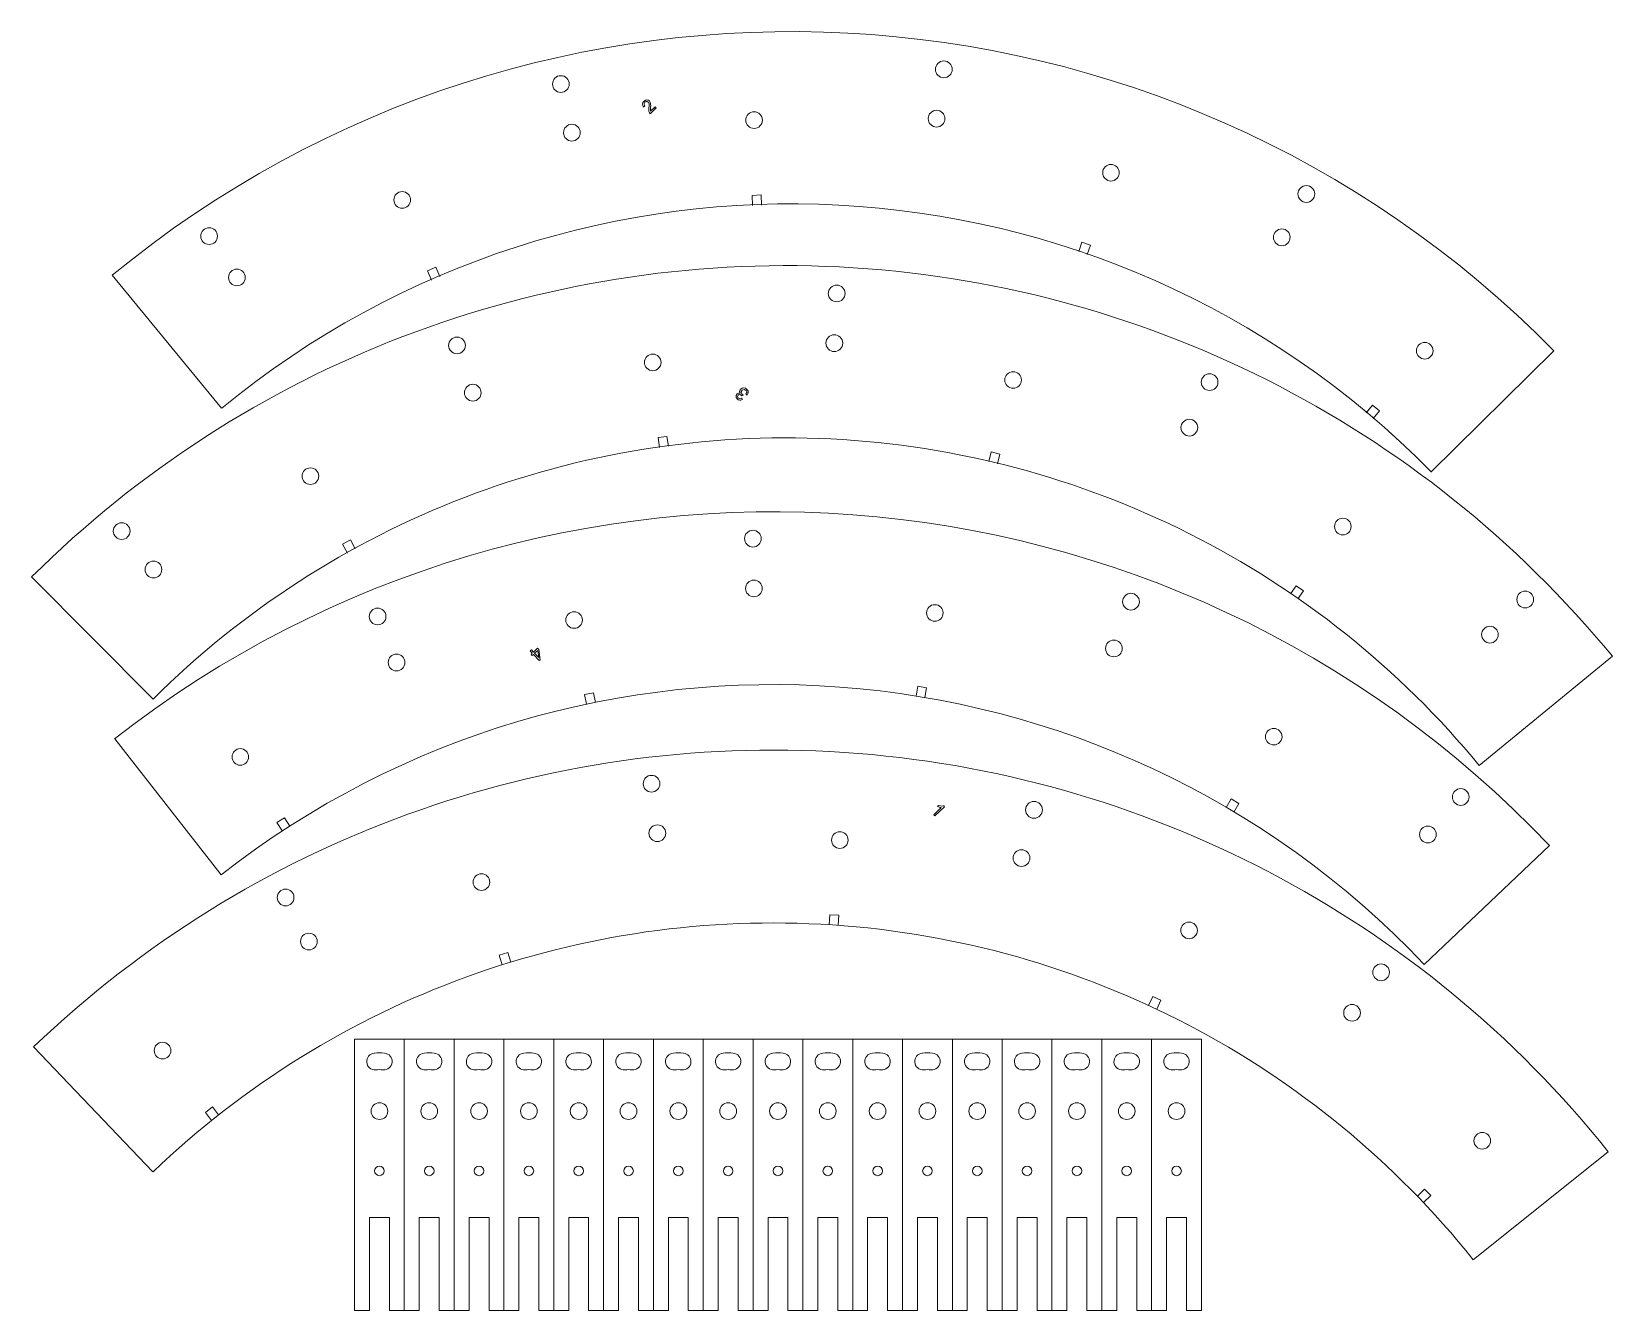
# Model space of a CAD drawing. Header units: inches. Extents: x 0.1 to 23.9, y 0.6 to 19.9.
import ezdxf

# ---------------------------------------------------------------- set-up
doc = ezdxf.new("R2010")
doc.units = ezdxf.units.IN
doc.header["$MEASUREMENT"] = 0
doc.layers.add('cut', color=6, linetype='Continuous', lineweight=0)
doc.layers.add('etch', color=1, linetype='Continuous', lineweight=0)

msp = doc.modelspace()

# ---------------------------------------------------------------- linework, layer by layer
at = {"layer": 'cut'}
for p, q in [((11.088, 17.415), (10.953, 17.409)), ((10.953, 17.409), (10.959, 17.259)), ((11.088, 17.415), (11.093, 17.264)), ((15.919, 16.704), (15.87, 16.562)), ((16.046, 16.66), (15.919, 16.704)), ((16.046, 16.66), (15.997, 16.518)), ((1.321, 16.207), (2.968, 14.205)), ((6.192, 16.327), (6.068, 16.273)), ((6.068, 16.273), (6.127, 16.135)), ((6.192, 16.327), (6.251, 16.189)), ((21.17, 13.245), (23.023, 15.069)), ((20.295, 14.253), (20.198, 14.138)), ((20.398, 14.166), (20.295, 14.253)), ((20.398, 14.166), (20.301, 14.051)), ((9.672, 13.782), (9.539, 13.764)), ((9.539, 13.764), (9.559, 13.615)), ((9.672, 13.782), (9.693, 13.633)), ((14.55, 13.547), (14.515, 13.401)), ((14.681, 13.515), (14.55, 13.547)), ((14.681, 13.515), (14.646, 13.369)), ((4.906, 12.222), (4.787, 12.157)), ((4.787, 12.157), (4.86, 12.025)), ((4.906, 12.222), (4.978, 12.09)), ((1.936, 9.827), (0.107, 11.665)), ((19.144, 11.534), (19.059, 11.41)), ((19.255, 11.457), (19.144, 11.534)), ((19.255, 11.457), (19.17, 11.334)), ((23.904, 10.471), (21.901, 8.825)), ((13.446, 10.02), (13.421, 9.872)), ((13.579, 9.997), (13.446, 10.02)), ((13.579, 9.997), (13.554, 9.849)), ((8.564, 9.922), (8.432, 9.895)), ((8.432, 9.895), (8.462, 9.748)), ((8.564, 9.922), (8.594, 9.775)), ((1.358, 9.23), (2.959, 7.181)), ((18.167, 8.325), (18.09, 8.196)), ((18.283, 8.256), (18.167, 8.325)), ((18.283, 8.256), (18.206, 8.127)), ((3.915, 8.04), (3.801, 7.967)), ((3.801, 7.967), (3.883, 7.84)), ((3.915, 8.04), (3.996, 7.914)), ((22.957, 7.623), (21.07, 5.834)), ((12.124, 6.581), (12.113, 6.431)), ((12.258, 6.572), (12.124, 6.581)), ((12.258, 6.572), (12.248, 6.422)), ((7.274, 6.011), (7.145, 5.971)), ((7.145, 5.971), (7.19, 5.827)), ((7.274, 6.011), (7.319, 5.867)), ((16.986, 5.352), (16.923, 5.216)), ((17.109, 5.295), (16.986, 5.352)), ((17.109, 5.295), (17.045, 5.159)), ((1.933, 2.713), (0.136, 4.591)), ((5.718, 4.71), (4.968, 4.71)), ((4.968, 0.625), (4.968, 4.71)), ((6.468, 4.71), (5.718, 4.71)), ((5.718, 0.625), (5.718, 4.71)), ((7.218, 4.71), (6.468, 4.71)), ((6.468, 0.625), (6.468, 4.71)), ((7.968, 4.71), (7.218, 4.71)), ((7.218, 0.625), (7.218, 4.71)), ((8.718, 4.71), (7.968, 4.71)), ((7.968, 0.625), (7.968, 4.71)), ((9.468, 4.71), (8.718, 4.71)), ((8.718, 0.625), (8.718, 4.71)), ((10.218, 4.71), (9.468, 4.71)), ((9.468, 0.625), (9.468, 4.71)), ((10.968, 4.71), (10.218, 4.71)), ((10.218, 0.625), (10.218, 4.71)), ((11.718, 4.71), (10.968, 4.71)), ((10.968, 0.625), (10.968, 4.71)), ((12.468, 4.71), (11.718, 4.71)), ((11.718, 0.625), (11.718, 4.71)), ((13.218, 4.71), (12.468, 4.71)), ((12.468, 0.625), (12.468, 4.71)), ((13.968, 4.71), (13.218, 4.71)), ((13.218, 0.625), (13.218, 4.71)), ((14.718, 4.71), (13.968, 4.71)), ((13.968, 0.625), (13.968, 4.71)), ((15.468, 4.71), (14.718, 4.71)), ((14.718, 0.625), (14.718, 4.71)), ((16.218, 4.71), (15.468, 4.71)), ((15.468, 0.625), (15.468, 4.71)), ((16.968, 4.71), (16.218, 4.71)), ((16.218, 0.625), (16.218, 4.71)), ((17.718, 4.71), (16.968, 4.71)), ((16.968, 0.625), (16.968, 4.71)), ((17.718, 0.625), (17.718, 4.71)), ((2.829, 3.687), (2.723, 3.603)), ((2.723, 3.603), (2.817, 3.485)), ((2.829, 3.687), (2.923, 3.569)), ((23.843, 3.012), (21.812, 1.389)), ((21.077, 2.449), (20.968, 2.345)), ((21.17, 2.352), (21.077, 2.449)), ((21.17, 2.352), (21.061, 2.248)), ((5.193, 0.625), (5.193, 2.025)), ((5.493, 2.025), (5.193, 2.025)), ((5.493, 0.625), (5.493, 2.025)), ((5.943, 0.625), (5.943, 2.025)), ((6.243, 2.025), (5.943, 2.025)), ((6.243, 0.625), (6.243, 2.025)), ((6.693, 0.625), (6.693, 2.025)), ((6.993, 2.025), (6.693, 2.025)), ((6.993, 0.625), (6.993, 2.025)), ((7.443, 0.625), (7.443, 2.025)), ((7.743, 2.025), (7.443, 2.025)), ((7.743, 0.625), (7.743, 2.025)), ((8.193, 0.625), (8.193, 2.025)), ((8.493, 2.025), (8.193, 2.025)), ((8.493, 0.625), (8.493, 2.025)), ((8.943, 0.625), (8.943, 2.025)), ((9.243, 2.025), (8.943, 2.025)), ((9.243, 0.625), (9.243, 2.025)), ((9.693, 0.625), (9.693, 2.025)), ((9.993, 2.025), (9.693, 2.025)), ((9.993, 0.625), (9.993, 2.025)), ((10.443, 0.625), (10.443, 2.025)), ((10.743, 2.025), (10.443, 2.025)), ((10.743, 0.625), (10.743, 2.025)), ((11.193, 0.625), (11.193, 2.025)), ((11.493, 2.025), (11.193, 2.025)), ((11.493, 0.625), (11.493, 2.025)), ((11.943, 0.625), (11.943, 2.025)), ((12.243, 2.025), (11.943, 2.025)), ((12.243, 0.625), (12.243, 2.025)), ((12.693, 0.625), (12.693, 2.025)), ((12.993, 2.025), (12.693, 2.025)), ((12.993, 0.625), (12.993, 2.025)), ((13.443, 0.625), (13.443, 2.025)), ((13.743, 2.025), (13.443, 2.025)), ((13.743, 0.625), (13.743, 2.025)), ((14.193, 0.625), (14.193, 2.025)), ((14.493, 2.025), (14.193, 2.025)), ((14.493, 0.625), (14.493, 2.025)), ((14.943, 0.625), (14.943, 2.025)), ((15.243, 2.025), (14.943, 2.025)), ((15.243, 0.625), (15.243, 2.025)), ((15.693, 0.625), (15.693, 2.025)), ((15.993, 2.025), (15.693, 2.025)), ((15.993, 0.625), (15.993, 2.025)), ((16.443, 0.625), (16.443, 2.025)), ((16.743, 2.025), (16.443, 2.025)), ((16.743, 0.625), (16.743, 2.025)), ((17.193, 0.625), (17.193, 2.025)), ((17.493, 2.025), (17.193, 2.025)), ((17.493, 0.625), (17.493, 2.025)), ((4.968, 0.625), (5.193, 0.625)), ((5.718, 0.625), (5.493, 0.625)), ((5.718, 0.625), (5.943, 0.625)), ((6.468, 0.625), (6.243, 0.625)), ((6.468, 0.625), (6.693, 0.625)), ((7.218, 0.625), (6.993, 0.625)), ((7.218, 0.625), (7.443, 0.625)), ((7.968, 0.625), (7.743, 0.625)), ((7.968, 0.625), (8.193, 0.625)), ((8.718, 0.625), (8.493, 0.625)), ((8.718, 0.625), (8.943, 0.625)), ((9.468, 0.625), (9.243, 0.625)), ((9.468, 0.625), (9.693, 0.625)), ((10.218, 0.625), (9.993, 0.625)), ((10.218, 0.625), (10.443, 0.625)), ((10.968, 0.625), (10.743, 0.625)), ((10.968, 0.625), (11.193, 0.625)), ((11.718, 0.625), (11.493, 0.625)), ((11.718, 0.625), (11.943, 0.625)), ((12.468, 0.625), (12.243, 0.625)), ((12.468, 0.625), (12.693, 0.625)), ((13.218, 0.625), (12.993, 0.625)), ((13.218, 0.625), (13.443, 0.625)), ((13.968, 0.625), (13.743, 0.625)), ((13.968, 0.625), (14.193, 0.625)), ((14.718, 0.625), (14.493, 0.625)), ((14.718, 0.625), (14.943, 0.625)), ((15.468, 0.625), (15.243, 0.625)), ((15.468, 0.625), (15.693, 0.625)), ((16.218, 0.625), (15.993, 0.625)), ((16.218, 0.625), (16.443, 0.625)), ((16.968, 0.625), (16.743, 0.625)), ((16.968, 0.625), (17.193, 0.625)), ((17.718, 0.625), (17.493, 0.625))]:
    msp.add_line(p, q, dxfattribs=at)
for centre, radius in [((13.84, 19.306), 0.126), ((8.075, 19.085), 0.126), ((10.983, 18.542), 0.125), ((13.731, 18.564), 0.126), ((8.241, 18.353), 0.126), ((16.356, 17.75), 0.125), ((5.686, 17.34), 0.125), ((19.297, 17.43), 0.126), ((2.779, 16.796), 0.126), ((18.927, 16.778), 0.126), ((3.198, 16.174), 0.126), ((12.227, 15.933), 0.126), ((6.511, 15.151), 0.126), ((12.191, 15.184), 0.126), ((9.458, 14.895), 0.125), ((21.08, 15.07), 0.125), ((14.883, 14.63), 0.125), ((6.748, 14.439), 0.126), ((17.841, 14.598), 0.126), ((17.536, 13.913), 0.126), ((4.304, 13.182), 0.125), ((1.463, 12.356), 0.126), ((19.846, 12.424), 0.125), ((10.966, 12.242), 0.126), ((1.941, 11.778), 0.126), ((10.981, 11.493), 0.126), ((22.592, 11.326), 0.126), ((5.316, 11.071), 0.126), ((13.704, 11.123), 0.125), ((16.657, 11.293), 0.126), ((8.274, 11.017), 0.125), ((16.4, 10.589), 0.126), ((22.061, 10.797), 0.126), ((5.601, 10.378), 0.126), ((18.806, 9.261), 0.125), ((3.249, 8.956), 0.125), ((9.44, 8.553), 0.126), ((21.621, 8.353), 0.126), ((15.197, 8.16), 0.126), ((9.527, 7.808), 0.126), ((21.127, 7.788), 0.126), ((12.274, 7.705), 0.125), ((15.009, 7.434), 0.126), ((6.879, 7.073), 0.125), ((3.931, 6.84), 0.126), ((17.532, 6.345), 0.125), ((4.281, 6.177), 0.126), ((20.422, 5.714), 0.126), ((19.985, 5.105), 0.126), ((2.078, 4.535), 0.125), ((5.343, 3.625), 0.126), ((6.093, 3.625), 0.126), ((6.843, 3.625), 0.126), ((7.593, 3.625), 0.126), ((8.343, 3.625), 0.126), ((9.093, 3.625), 0.126), ((9.843, 3.625), 0.126), ((10.593, 3.625), 0.126), ((11.343, 3.625), 0.126), ((12.093, 3.625), 0.126), ((12.843, 3.625), 0.126), ((13.593, 3.625), 0.126), ((14.343, 3.625), 0.126), ((15.093, 3.625), 0.126), ((15.843, 3.625), 0.126), ((16.593, 3.625), 0.126), ((17.343, 3.625), 0.126), ((21.945, 3.178), 0.125), ((5.343, 2.725), 0.0725), ((6.093, 2.725), 0.0725), ((6.843, 2.725), 0.0725), ((7.593, 2.725), 0.0725), ((8.343, 2.725), 0.0725), ((9.093, 2.725), 0.0725), ((9.843, 2.725), 0.0725), ((10.593, 2.725), 0.0725), ((11.343, 2.725), 0.0725), ((12.093, 2.725), 0.0725), ((12.843, 2.725), 0.0725), ((13.593, 2.725), 0.0725), ((14.343, 2.725), 0.0725), ((15.093, 2.725), 0.0725), ((15.843, 2.725), 0.0725), ((16.593, 2.725), 0.0725), ((17.343, 2.725), 0.0725)]:
    msp.add_circle(centre, radius, dxfattribs=at)
for centre, radius, start, end in [((11.55, 3.774), 16.1, 44.5518, 129.4466), ((11.55, 3.774), 13.507, 44.5518, 129.4466), ((11.463, 0.252), 16.1, 39.3983, 134.8561), ((11.463, 0.252), 13.507, 39.3983, 134.8561), ((11.273, -3.455), 16.1, 43.4738, 128.016), ((11.273, -3.455), 13.5, 43.4738, 128.016), ((11.267, -7.04), 16.1, 38.6366, 133.7418), ((11.267, -7.04), 13.497, 38.6366, 133.7418), ((5.277, 4.372), 0.126, 95, 275), ((5.343, 3.625), 0.876, 85, 95), ((5.408, 4.372), 0.126, 265, 85), ((6.027, 4.372), 0.126, 95, 275), ((6.093, 3.625), 0.876, 85, 95), ((6.158, 4.372), 0.126, 265, 85), ((6.777, 4.372), 0.126, 95, 275), ((6.843, 3.625), 0.876, 85, 95), ((6.908, 4.372), 0.126, 265, 85), ((7.527, 4.372), 0.126, 95, 275), ((7.593, 3.625), 0.876, 85, 95), ((7.658, 4.372), 0.126, 265, 85), ((8.277, 4.372), 0.126, 95, 275), ((8.343, 3.625), 0.876, 85, 95), ((8.408, 4.372), 0.126, 265, 85), ((9.027, 4.372), 0.126, 95, 275), ((9.093, 3.625), 0.876, 85, 95), ((9.158, 4.372), 0.126, 265, 85), ((9.777, 4.372), 0.126, 95, 275), ((9.843, 3.625), 0.876, 85, 95), ((9.908, 4.372), 0.126, 265, 85), ((10.527, 4.372), 0.126, 95, 275), ((10.593, 3.625), 0.876, 85, 95), ((10.658, 4.372), 0.126, 265, 85), ((11.277, 4.372), 0.126, 95, 275), ((11.343, 3.625), 0.876, 85, 95), ((11.408, 4.372), 0.126, 265, 85), ((12.027, 4.372), 0.126, 95, 275), ((12.093, 3.625), 0.876, 85, 95), ((12.158, 4.372), 0.126, 265, 85), ((12.777, 4.372), 0.126, 95, 275), ((12.843, 3.625), 0.876, 85, 95), ((12.908, 4.372), 0.126, 265, 85), ((13.527, 4.372), 0.126, 95, 275), ((13.593, 3.625), 0.876, 85, 95), ((13.658, 4.372), 0.126, 265, 85), ((14.277, 4.372), 0.126, 95, 275), ((14.343, 3.625), 0.876, 85, 95), ((14.408, 4.372), 0.126, 265, 85), ((15.027, 4.372), 0.126, 95, 275), ((15.093, 3.625), 0.876, 85, 95), ((15.158, 4.372), 0.126, 265, 85), ((15.777, 4.372), 0.126, 95, 275), ((15.843, 3.625), 0.876, 85, 95), ((15.908, 4.372), 0.126, 265, 85), ((16.527, 4.372), 0.126, 95, 275), ((16.593, 3.625), 0.876, 85, 95), ((16.658, 4.372), 0.126, 265, 85), ((17.277, 4.372), 0.126, 95, 275), ((17.343, 3.625), 0.876, 85, 95), ((17.408, 4.372), 0.126, 265, 85), ((5.343, 3.625), 0.624, 85, 95), ((6.093, 3.625), 0.624, 85, 95), ((6.843, 3.625), 0.624, 85, 95), ((7.593, 3.625), 0.624, 85, 95), ((8.343, 3.625), 0.624, 85, 95), ((9.093, 3.625), 0.624, 85, 95), ((9.843, 3.625), 0.624, 85, 95), ((10.593, 3.625), 0.624, 85, 95), ((11.343, 3.625), 0.624, 85, 95), ((12.093, 3.625), 0.624, 85, 95), ((12.843, 3.625), 0.624, 85, 95), ((13.593, 3.625), 0.624, 85, 95), ((14.343, 3.625), 0.624, 85, 95), ((15.093, 3.625), 0.624, 85, 95), ((15.843, 3.625), 0.624, 85, 95), ((16.593, 3.625), 0.624, 85, 95), ((17.343, 3.625), 0.624, 85, 95)]:
    msp.add_arc(centre, radius, start, end, dxfattribs=at)
at = {"layer": 'etch', "color": 1, "lineweight": 0}
for p, q in [((9.311, 18.807), (9.303, 18.784)), ((9.327, 18.827), (9.311, 18.807)), ((9.347, 18.842), (9.327, 18.827)), ((9.329, 18.79), (9.339, 18.811)), ((9.339, 18.811), (9.343, 18.815)), ((9.343, 18.815), (9.366, 18.823)), ((9.368, 18.848), (9.347, 18.842)), ((9.366, 18.823), (9.368, 18.825)), ((9.394, 18.842), (9.368, 18.848)), ((9.368, 18.825), (9.391, 18.813)), ((9.391, 18.813), (9.393, 18.811)), ((9.393, 18.811), (9.403, 18.785)), ((9.409, 18.83), (9.394, 18.842)), ((9.421, 18.81), (9.409, 18.83)), ((9.426, 18.785), (9.421, 18.81)), ((9.303, 18.784), (9.307, 18.764)), ((9.307, 18.764), (9.32, 18.739)), ((9.32, 18.739), (9.338, 18.756)), ((9.327, 18.784), (9.329, 18.79)), ((9.334, 18.76), (9.327, 18.784)), ((9.338, 18.756), (9.334, 18.76)), ((9.401, 18.724), (9.398, 18.703)), ((9.398, 18.703), (9.398, 18.679)), ((9.398, 18.679), (9.4, 18.674)), ((9.4, 18.674), (9.408, 18.65)), ((9.405, 18.756), (9.401, 18.724)), ((9.403, 18.785), (9.405, 18.779)), ((9.405, 18.779), (9.405, 18.756)), ((9.408, 18.65), (9.417, 18.636)), ((9.417, 18.636), (9.51, 18.728)), ((9.422, 18.699), (9.426, 18.73)), ((9.424, 18.693), (9.422, 18.699)), ((9.426, 18.675), (9.424, 18.693)), ((9.426, 18.781), (9.426, 18.785)), ((9.428, 18.759), (9.426, 18.781)), ((9.426, 18.73), (9.428, 18.759)), ((9.495, 18.743), (9.426, 18.675)), ((9.51, 18.728), (9.495, 18.743)), ((10.727, 14.42), (10.713, 14.399)), ((10.713, 14.399), (10.713, 14.395)), ((10.713, 14.395), (10.715, 14.369)), ((10.715, 14.369), (10.715, 14.365)), ((10.715, 14.365), (10.733, 14.344)), ((10.749, 14.434), (10.727, 14.42)), ((10.727, 14.42), (10.727, 14.42)), ((10.733, 14.344), (10.745, 14.332)), ((10.735, 14.381), (10.745, 14.402)), ((10.745, 14.359), (10.735, 14.381)), ((10.745, 14.402), (10.749, 14.406)), ((10.768, 14.348), (10.745, 14.359)), ((10.745, 14.359), (10.745, 14.359)), ((10.745, 14.332), (10.768, 14.324)), ((10.774, 14.432), (10.749, 14.434)), ((10.749, 14.406), (10.77, 14.412)), ((10.768, 14.461), (10.766, 14.455)), ((10.766, 14.455), (10.774, 14.432)), ((10.776, 14.485), (10.768, 14.461)), ((10.792, 14.355), (10.768, 14.348)), ((10.768, 14.348), (10.768, 14.348)), ((10.768, 14.324), (10.786, 14.326)), ((10.77, 14.412), (10.774, 14.412)), ((10.774, 14.432), (10.774, 14.432)), ((10.774, 14.412), (10.796, 14.398)), ((10.784, 14.492), (10.776, 14.485)), ((10.806, 14.506), (10.784, 14.492)), ((10.786, 14.326), (10.809, 14.338)), ((10.79, 14.451), (10.802, 14.475)), ((10.79, 14.447), (10.79, 14.451)), ((10.8, 14.422), (10.79, 14.447)), ((10.796, 14.359), (10.792, 14.355)), ((10.796, 14.398), (10.8, 14.394)), ((10.809, 14.338), (10.796, 14.359)), ((10.804, 14.418), (10.8, 14.422)), ((10.8, 14.394), (10.817, 14.408)), ((10.802, 14.475), (10.81, 14.479)), ((10.817, 14.408), (10.804, 14.418)), ((10.829, 14.51), (10.806, 14.506)), ((10.81, 14.479), (10.833, 14.486)), ((10.853, 14.506), (10.829, 14.51)), ((10.833, 14.486), (10.839, 14.484)), ((10.839, 14.484), (10.86, 14.475)), ((10.874, 14.488), (10.853, 14.506)), ((10.86, 14.475), (10.862, 14.473)), ((10.872, 14.443), (10.86, 14.42)), ((10.86, 14.42), (10.88, 14.404)), ((10.862, 14.473), (10.872, 14.451)), ((10.872, 14.451), (10.872, 14.443)), ((10.892, 14.467), (10.874, 14.488)), ((10.874, 14.488), (10.874, 14.488)), ((10.88, 14.404), (10.89, 14.422)), ((10.89, 14.422), (10.896, 14.447)), ((10.896, 14.447), (10.892, 14.467)), ((7.63, 10.568), (7.612, 10.551)), ((7.612, 10.551), (7.645, 10.517)), ((7.645, 10.517), (7.627, 10.5)), ((7.627, 10.5), (7.644, 10.482)), ((7.663, 10.534), (7.63, 10.568)), ((7.644, 10.482), (7.662, 10.499)), ((7.662, 10.499), (7.749, 10.406)), ((7.725, 10.593), (7.663, 10.534)), ((7.68, 10.516), (7.726, 10.56)), ((7.741, 10.452), (7.68, 10.516)), ((7.742, 10.575), (7.725, 10.593)), ((7.726, 10.56), (7.741, 10.452)), ((7.763, 10.42), (7.742, 10.575)), ((7.749, 10.406), (7.763, 10.42)), ((13.801, 8.195), (13.689, 8.087)), ((13.706, 8.069), (13.85, 8.207)), ((13.762, 8.227), (13.744, 8.209)), ((13.744, 8.209), (13.748, 8.209)), ((13.748, 8.209), (13.771, 8.201)), ((13.788, 8.22), (13.762, 8.227)), ((13.771, 8.201), (13.775, 8.201)), ((13.775, 8.201), (13.801, 8.195)), ((13.803, 8.216), (13.788, 8.22)), ((13.831, 8.219), (13.803, 8.216)), ((13.838, 8.219), (13.831, 8.219)), ((13.85, 8.207), (13.838, 8.219)), ((13.689, 8.087), (13.706, 8.069))]:
    msp.add_line(p, q, dxfattribs=at)

doc.saveas('drawing.dxf')
